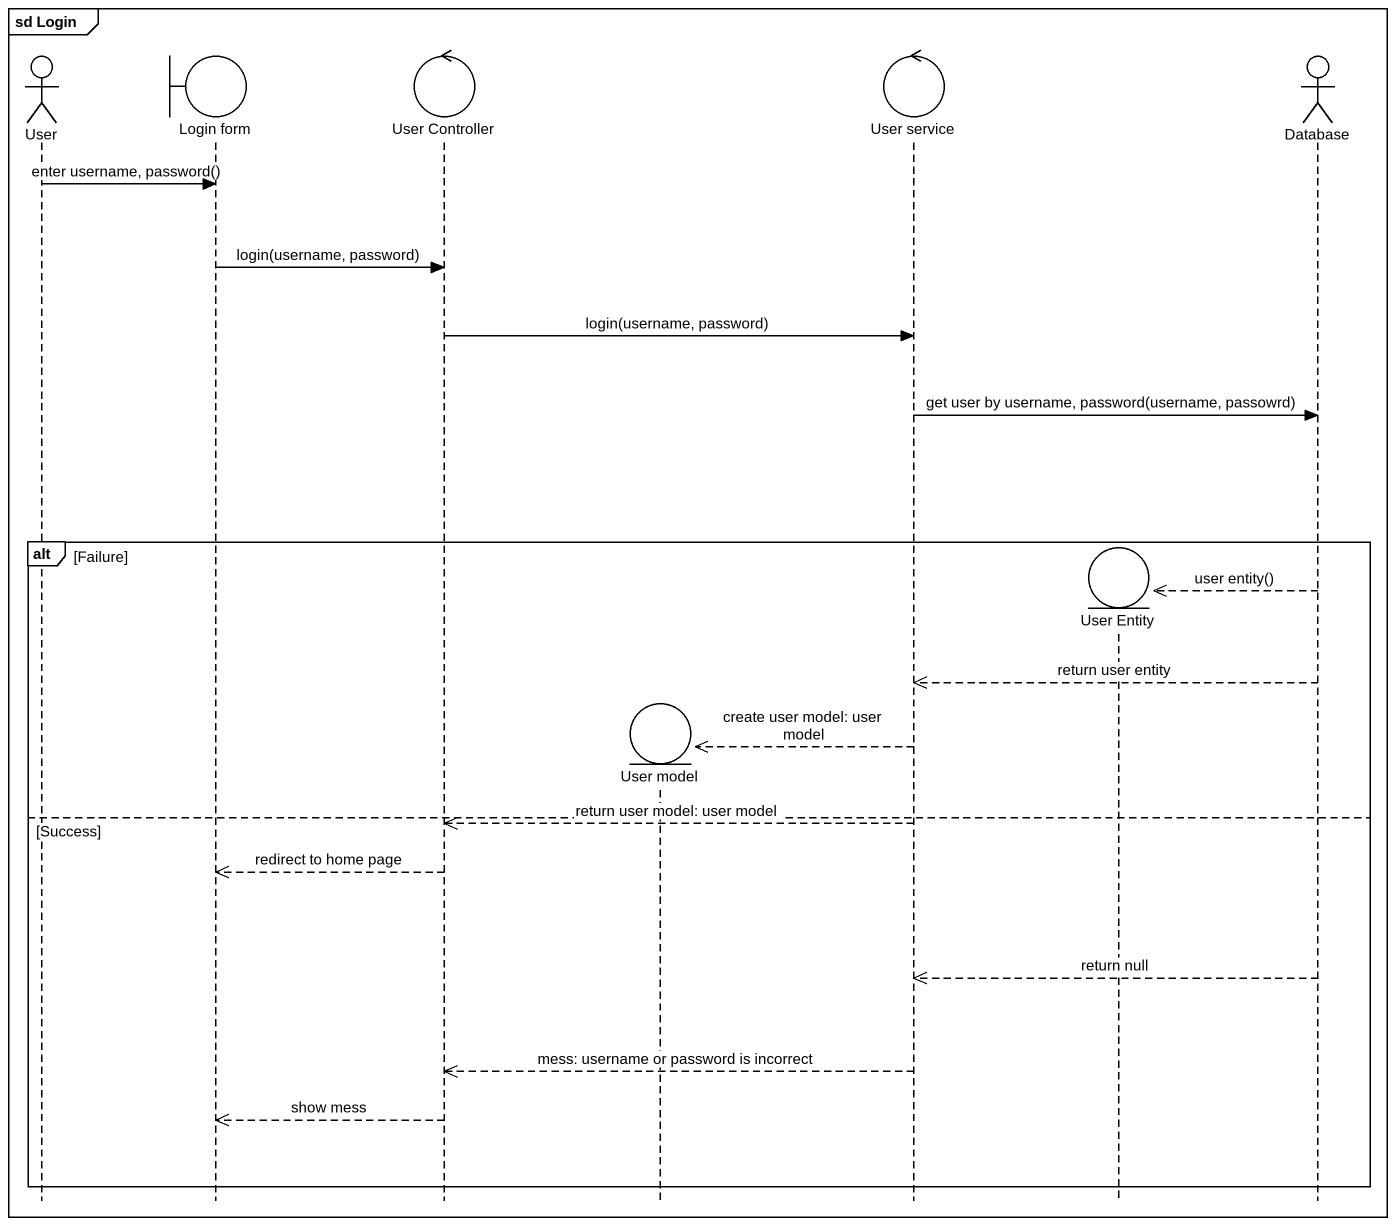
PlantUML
@startuml
mainframe sd Login
hide footbox
actor User
boundary "Login form" as Login_form
control "User Controller" as User_Controller
entity "User model" as User_model
control "User service" as User_service
entity "User Entity" as User_Entity
actor "Database" as Database_

User -> Login_form : enter username, password()
Login_form -> User_Controller : login(username, password)
User_Controller -> User_service : login(username, password)
User_service -> Database_ : get user by username, password(username, passowrd)
alt Failure
  Database_ -->> User_Entity ** : user entity()
  Database_ -->> User_service : return user entity
  User_service -->> User_model ** : create user model: user model
else Success
  User_service -->> User_Controller : return user model: user model
  User_Controller -->> Login_form : redirect to home page
  Database_ -->> User_service : return null
  User_service -->> User_Controller : mess: username or password is incorrect
  User_Controller -->> Login_form : show mess
end
@enduml
